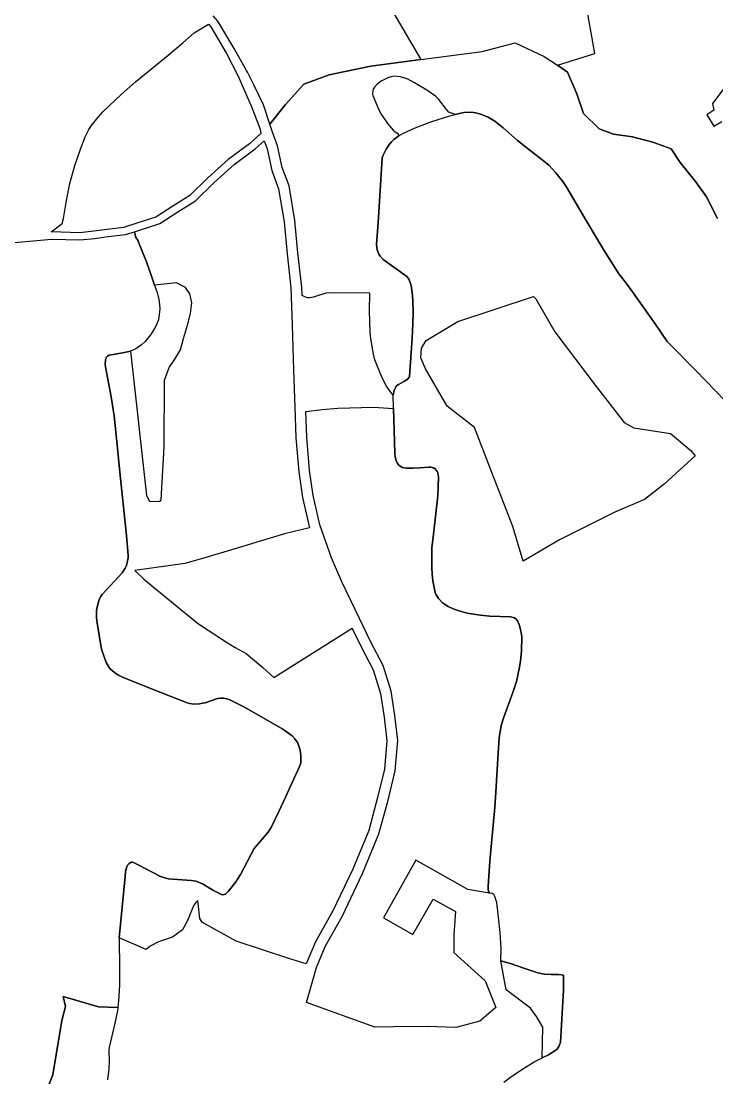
# Model space of a CAD drawing. Header units: millimetres. Extents: x 35444746 to 35449000, y 3482000 to 3488437.
# Drawn here: x 35447501.9 to 35447657.2, y 3487186 to 3487421.9 of the extents above; entities that cross this region are included whole.
import ezdxf

# ---------------------------------------------------------------- set-up
doc = ezdxf.new("R2010")
doc.units = ezdxf.units.MM
doc.layers.add('0203.02旱地整理', color=9, linetype='Continuous', true_color=0x808080)
doc.layers.add('0204.02水田整理', color=9, linetype='Continuous', true_color=0x808080)

msp = doc.modelspace()

# ---------------------------------------------------------------- linework, layer by layer
at = {"layer": '0203.02旱地整理', "color": 41}
for points in [[(35447582.332, 3487428.347), (35447591.083, 3487413.316), (35447579.949, 3487411.81), (35447570.671, 3487409.908), (35447565.02, 3487407.804), (35447560.873, 3487403.266), (35447557.37, 3487398.918), (35447555.972, 3487403.19), (35447553.795, 3487407.675), (35447552.408, 3487410.52), (35447552.219, 3487410.853), (35447549.452, 3487415.751), (35447545.814, 3487421.859), (35447544.765, 3487423.084)], [(35447582.332, 3487428.347), (35447591.083, 3487413.316), (35447579.949, 3487411.81), (35447570.671, 3487409.908), (35447565.02, 3487407.804), (35447560.873, 3487403.266), (35447557.37, 3487398.918), (35447555.972, 3487403.19), (35447553.795, 3487407.675), (35447552.408, 3487410.52), (35447552.219, 3487410.853), (35447549.452, 3487415.751), (35447545.814, 3487421.859), (35447544.765, 3487423.084)], [(35447657.363, 3487377.808), (35447654.912, 3487382.665), (35447652.466, 3487386.112), (35447649.012, 3487390.322), (35447647.003, 3487393.419), (35447642.942, 3487394.859), (35447638.39, 3487396.047), (35447634.111, 3487396.658), (35447630.966, 3487397.886), (35447627.472, 3487401.289), (35447625.978, 3487405.644), (35447623.903, 3487410.495), (35447621.651, 3487412.039), (35447629.986, 3487414.692), (35447627.8, 3487426.929)], [(35447657.363, 3487377.808), (35447654.912, 3487382.665), (35447652.466, 3487386.112), (35447649.012, 3487390.322), (35447647.003, 3487393.419), (35447642.942, 3487394.859), (35447638.39, 3487396.047), (35447634.111, 3487396.658), (35447630.966, 3487397.886), (35447627.472, 3487401.289), (35447625.978, 3487405.644), (35447623.903, 3487410.495), (35447621.651, 3487412.039), (35447629.986, 3487414.692), (35447627.8, 3487426.929)], [(35447659.025, 3487337.196), (35447652.579, 3487343.866), (35447646.131, 3487350.409), (35447643.427, 3487354.313), (35447637.99, 3487361.983), (35447637.306, 3487362.859), (35447636.939, 3487363.418), (35447635.322, 3487365.505), (35447631.939, 3487370.905), (35447630.332, 3487373.563), (35447628.016, 3487377.395), (35447623.551, 3487384.974), (35447622.816, 3487386.069), (35447621.216, 3487388.087), (35447619.709, 3487389.717), (35447618.87, 3487390.42), (35447614.451, 3487393.809), (35447612.671, 3487395.241), (35447609.491, 3487398.079), (35447607.664, 3487399.55), (35447606.119, 3487400.436), (35447604.475, 3487401.161), (35447603.403, 3487401.41), (35447602.377, 3487401.566), (35447600.727, 3487401.483), (35447598.758, 3487401.046), (35447597.339, 3487401.557), (35447596.884, 3487402.205), (35447595.155, 3487404.415), (35447594.401, 3487405.112), (35447592.479, 3487406.455), (35447589.695, 3487408.131), (35447588.207, 3487408.935), (35447586.609, 3487409.45), (35447585.048, 3487409.588), (35447584.522, 3487409.466), (35447583.741, 3487409.208), (35447582.253, 3487408.487), (35447581.381, 3487407.833), (35447580.736, 3487407.139), (35447580.491, 3487406.717), (35447580.396, 3487406.363), (35447580.313, 3487405.583), (35447580.394, 3487405.312), (35447581.748, 3487402.132), (35447582.257, 3487401.158), (35447583.641, 3487399.027), (35447584.905, 3487397.562), (35447585.3, 3487397.243), (35447585.824, 3487396.926), (35447586.294, 3487396.363), (35447585.122, 3487395.446), (35447584.6, 3487394.954), (35447584.144, 3487394.429), (35447583.358, 3487393.315), (35447582.718, 3487391.96), (35447582.515, 3487391.352), (35447581.599, 3487376.863), (35447581.228, 3487372.147), (35447581.386, 3487370.838), (35447581.77, 3487369.852), (35447582.049, 3487369.446), (35447582.67, 3487368.711), (35447588.008, 3487364.878), (35447588.313, 3487364.526), (35447588.536, 3487364.153), (35447588.843, 3487363.368), (35447588.973, 3487362.897), (35447589.266, 3487360.734), (35447589.345, 3487359.349), (35447589.396, 3487356.844), (35447589.353, 3487354.376), (35447589.145, 3487351.146), (35447588.588, 3487342.496), (35447588.042, 3487341.894), (35447587.488, 3487341.536), (35447586.16, 3487340.825), (35447585.717, 3487340.475), (35447585.41, 3487339.992), (35447585.191, 3487339.431), (35447584.975, 3487338.423), (35447584.09, 3487339.435), (35447583.416, 3487340.459), (35447582.486, 3487342.301), (35447581.259, 3487345.174), (35447580.875, 3487346.287), (35447580.524, 3487347.533), (35447579.927, 3487351.09), (35447579.801, 3487352.406), (35447579.625, 3487357.322), (35447579.758, 3487361.208), (35447570.843, 3487361.254), (35447569.997, 3487361.154), (35447568.253, 3487360.675), (35447567.151, 3487360.314), (35447566.248, 3487360.176), (35447565.848, 3487360.164), (35447565.388, 3487360.308), (35447564.585, 3487360.684), (35447564.52, 3487362.54), (35447563.673, 3487370.175), (35447562.98, 3487377.395), (35447561.697, 3487385.103), (35447560.189, 3487389.248), (35447559.099, 3487394.059), (35447557.998, 3487397.131), (35447557.37, 3487398.918), (35447560.873, 3487403.266), (35447565.02, 3487407.804), (35447570.671, 3487409.908), (35447579.949, 3487411.81), (35447591.083, 3487413.316), (35447604.811, 3487415.109), (35447612.2, 3487417.036), (35447618.645, 3487414.037), (35447621.651, 3487412.039), (35447623.903, 3487410.495), (35447625.978, 3487405.644), (35447627.472, 3487401.289), (35447630.966, 3487397.886), (35447634.111, 3487396.658), (35447638.39, 3487396.047), (35447642.942, 3487394.859), (35447647.003, 3487393.419), (35447649.012, 3487390.322), (35447652.466, 3487386.112), (35447654.912, 3487382.665), (35447657.363, 3487377.808)], [(35447659.025, 3487337.196), (35447652.579, 3487343.866), (35447646.131, 3487350.409), (35447643.427, 3487354.313), (35447637.99, 3487361.983), (35447637.306, 3487362.859), (35447636.939, 3487363.418), (35447635.322, 3487365.505), (35447631.939, 3487370.905), (35447630.332, 3487373.563), (35447628.016, 3487377.395), (35447623.551, 3487384.974), (35447622.816, 3487386.069), (35447621.216, 3487388.087), (35447619.709, 3487389.717), (35447618.87, 3487390.42), (35447614.451, 3487393.809), (35447612.671, 3487395.241), (35447609.491, 3487398.079), (35447607.664, 3487399.55), (35447606.119, 3487400.436), (35447604.475, 3487401.161), (35447603.403, 3487401.41), (35447602.377, 3487401.566), (35447600.727, 3487401.483), (35447598.758, 3487401.046), (35447597.339, 3487401.557), (35447596.884, 3487402.205), (35447595.155, 3487404.415), (35447594.401, 3487405.112), (35447592.479, 3487406.455), (35447589.695, 3487408.131), (35447588.207, 3487408.935), (35447586.609, 3487409.45), (35447585.048, 3487409.588), (35447584.522, 3487409.466), (35447583.741, 3487409.208), (35447582.253, 3487408.487), (35447581.381, 3487407.833), (35447580.736, 3487407.139), (35447580.491, 3487406.717), (35447580.396, 3487406.363), (35447580.313, 3487405.583), (35447580.394, 3487405.312), (35447581.748, 3487402.132), (35447582.257, 3487401.158), (35447583.641, 3487399.027), (35447584.905, 3487397.562), (35447585.3, 3487397.243), (35447585.824, 3487396.926), (35447586.294, 3487396.363), (35447585.122, 3487395.446), (35447584.6, 3487394.954), (35447584.144, 3487394.429), (35447583.358, 3487393.315), (35447582.718, 3487391.96), (35447582.515, 3487391.352), (35447581.599, 3487376.863), (35447581.228, 3487372.147), (35447581.386, 3487370.838), (35447581.77, 3487369.852), (35447582.049, 3487369.446), (35447582.67, 3487368.711), (35447588.008, 3487364.878), (35447588.313, 3487364.526), (35447588.536, 3487364.153), (35447588.843, 3487363.368), (35447588.973, 3487362.897), (35447589.266, 3487360.734), (35447589.345, 3487359.349), (35447589.396, 3487356.844), (35447589.353, 3487354.376), (35447589.145, 3487351.146), (35447588.588, 3487342.496), (35447588.042, 3487341.894), (35447587.488, 3487341.536), (35447586.16, 3487340.825), (35447585.717, 3487340.475), (35447585.41, 3487339.992), (35447585.191, 3487339.431), (35447584.975, 3487338.423), (35447584.09, 3487339.435), (35447583.416, 3487340.459), (35447582.486, 3487342.301), (35447581.259, 3487345.174), (35447580.875, 3487346.287), (35447580.524, 3487347.533), (35447579.927, 3487351.09), (35447579.801, 3487352.406), (35447579.625, 3487357.322), (35447579.758, 3487361.208), (35447570.843, 3487361.254), (35447569.997, 3487361.154), (35447568.253, 3487360.675), (35447567.151, 3487360.314), (35447566.248, 3487360.176), (35447565.848, 3487360.164), (35447565.388, 3487360.308), (35447564.585, 3487360.684), (35447564.52, 3487362.54), (35447563.673, 3487370.175), (35447562.98, 3487377.395), (35447561.697, 3487385.103), (35447560.189, 3487389.248), (35447559.099, 3487394.059), (35447557.998, 3487397.131), (35447557.37, 3487398.918), (35447560.873, 3487403.266), (35447565.02, 3487407.804), (35447570.671, 3487409.908), (35447579.949, 3487411.81), (35447591.083, 3487413.316), (35447604.811, 3487415.109), (35447612.2, 3487417.036), (35447618.645, 3487414.037), (35447621.651, 3487412.039), (35447623.903, 3487410.495), (35447625.978, 3487405.644), (35447627.472, 3487401.289), (35447630.966, 3487397.886), (35447634.111, 3487396.658), (35447638.39, 3487396.047), (35447642.942, 3487394.859), (35447647.003, 3487393.419), (35447649.012, 3487390.322), (35447652.466, 3487386.112), (35447654.912, 3487382.665), (35447657.363, 3487377.808)], [(35447664.195, 3487414.08), (35447656.245, 3487403.476), (35447656.563, 3487402.019), (35447654.997, 3487400.99), (35447656.559, 3487398.445), (35447658.327, 3487399.53)], [(35447664.195, 3487414.08), (35447656.245, 3487403.476), (35447656.563, 3487402.019), (35447654.997, 3487400.99), (35447656.559, 3487398.445), (35447658.327, 3487399.53)], [(35447507.1, 3487182.062), (35447508.93, 3487186.742), (35447510.949, 3487198.848), (35447511.768, 3487201.985), (35447511.253, 3487204.214), (35447519.109, 3487201.903), (35447523.442, 3487201.744), (35447523.369, 3487201.018), (35447522.786, 3487198.224), (35447521.529, 3487192.805), (35447521.466, 3487192.121), (35447521.528, 3487189.854), (35447521.487, 3487188.073), (35447521.133, 3487185.586)], [(35447507.1, 3487182.062), (35447508.93, 3487186.742), (35447510.949, 3487198.848), (35447511.768, 3487201.985), (35447511.253, 3487204.214), (35447519.109, 3487201.903), (35447523.442, 3487201.744), (35447523.369, 3487201.018), (35447522.786, 3487198.224), (35447521.529, 3487192.805), (35447521.466, 3487192.121), (35447521.528, 3487189.854), (35447521.487, 3487188.073), (35447521.133, 3487185.586)]]:
    msp.add_lwpolyline(points, dxfattribs=at)
for points in [[(35447543.694, 3487421.247), (35447544.223, 3487420.629), (35447547.757, 3487414.695), (35447550.266, 3487409.738), (35447553.246, 3487403.009), (35447555.215, 3487397.786), (35447555.397, 3487396.818), (35447552.835, 3487394.518), (35447548.122, 3487391.003), (35447543.511, 3487386.825), (35447539.509, 3487382.948), (35447535.712, 3487380.564), (35447531.958, 3487378.135), (35447527.706, 3487376.774), (35447524.758, 3487375.83), (35447520.454, 3487375.338), (35447518.064, 3487375.003), (35447514.943, 3487374.661), (35447508.61, 3487374.84), (35447510.996, 3487376.733), (35447511.323, 3487377.866), (35447512.035, 3487381.865), (35447512.761, 3487385.637), (35447513.834, 3487389.687), (35447515.099, 3487393.295), (35447516.198, 3487396.053), (35447516.898, 3487397.539), (35447517.499, 3487398.51), (35447519.041, 3487400.481), (35447520.135, 3487401.665), (35447524.199, 3487405.516), (35447527.423, 3487408.358), (35447534.685, 3487414.3), (35447537.964, 3487417.058), (35447540.537, 3487419.304)], [(35447543.694, 3487421.247), (35447544.223, 3487420.629), (35447547.757, 3487414.695), (35447550.266, 3487409.738), (35447553.246, 3487403.009), (35447555.215, 3487397.786), (35447555.397, 3487396.818), (35447552.835, 3487394.518), (35447548.122, 3487391.003), (35447543.511, 3487386.825), (35447539.509, 3487382.948), (35447535.712, 3487380.564), (35447531.958, 3487378.135), (35447527.706, 3487376.774), (35447524.758, 3487375.83), (35447520.454, 3487375.338), (35447518.064, 3487375.003), (35447514.943, 3487374.661), (35447508.61, 3487374.84), (35447510.996, 3487376.733), (35447511.323, 3487377.866), (35447512.035, 3487381.865), (35447512.761, 3487385.637), (35447513.834, 3487389.687), (35447515.099, 3487393.295), (35447516.198, 3487396.053), (35447516.898, 3487397.539), (35447517.499, 3487398.51), (35447519.041, 3487400.481), (35447520.135, 3487401.665), (35447524.199, 3487405.516), (35447527.423, 3487408.358), (35447534.685, 3487414.3), (35447537.964, 3487417.058), (35447540.537, 3487419.304)], [(35447527.178, 3487374.9), (35447532.853, 3487376.717), (35447536.843, 3487379.298), (35447540.8, 3487381.783), (35447544.93, 3487385.784), (35447549.448, 3487389.878), (35447554.155, 3487393.389), (35447556.15, 3487395.178), (35447556.502, 3487394.195), (35447556.792, 3487393.385), (35447557.883, 3487388.568), (35447559.367, 3487384.49), (35447560.598, 3487377.091), (35447561.283, 3487369.954), (35447562.125, 3487362.364), (35447562.413, 3487354.101), (35447562.655, 3487344.032), (35447563.007, 3487335.704), (35447563.242, 3487328.861), (35447563.859, 3487321.305), (35447564.716, 3487315.554), (35447566.275, 3487308.798), (35447560.673, 3487307.467), (35447549.36, 3487304.075), (35447542.899, 3487302.094), (35447538.42, 3487300.847), (35447527.238, 3487299.297), (35447529.255, 3487297.377), (35447537.529, 3487290.562), (35447541.447, 3487287.41), (35447547.699, 3487283.257), (35447549.656, 3487282.071), (35447552.106, 3487280.767), (35447555.816, 3487277.654), (35447558.303, 3487275.437), (35447575.784, 3487286.392), (35447576.036, 3487285.873), (35447577.807, 3487282.213), (35447580.476, 3487277.125), (35447582.144, 3487271.82), (35447582.908, 3487266.586), (35447583.543, 3487261.289), (35447583.008, 3487254.936), (35447581.473, 3487248.624), (35447579.477, 3487241.251), (35447575.923, 3487232.632), (35447571.394, 3487223.181), (35447567.629, 3487216.435), (35447565.524, 3487211.515), (35447561.678, 3487212.658), (35447549.877, 3487216.544), (35447542.334, 3487220.692), (35447541.805, 3487221.643), (35447541.348, 3487225.609), (35447540.888, 3487225.224), (35447540.467, 3487224.577), (35447540.229, 3487224.099), (35447539.22, 3487221.667), (35447538.66, 3487220.432), (35447537.926, 3487219.097), (35447535.685, 3487217.418), (35447532.552, 3487216.413), (35447530.651, 3487215.412), (35447529.82, 3487214.701), (35447523.733, 3487217.325), (35447525.118, 3487230.954), (35447525.202, 3487232.083), (35447525.382, 3487232.89), (35447525.641, 3487233.488), (35447525.918, 3487233.848), (35447526.442, 3487234.212), (35447526.719, 3487234.212), (35447527.128, 3487234.06), (35447528.174, 3487233.547), (35447532.952, 3487230.958), (35447534.735, 3487230.488), (35447539.905, 3487230.096), (35447540.859, 3487229.943), (35447541.835, 3487229.601), (35447542.342, 3487229.371), (35447544.826, 3487227.887), (35447546.581, 3487226.941), (35447546.926, 3487226.87), (35447547.494, 3487227.062), (35447548.114, 3487227.623), (35447549.849, 3487229.86), (35447550.203, 3487230.376), (35447550.823, 3487231.433), (35447553.879, 3487237.205), (35447557.051, 3487240.902), (35447557.749, 3487242.058), (35447559.515, 3487245.662), (35447560.933, 3487248.666), (35447564.036, 3487255.56), (35447564.295, 3487256.346), (35447564.347, 3487257.568), (35447564.322, 3487257.985), (35447564.139, 3487259.165), (35447563.879, 3487260.142), (35447563.574, 3487260.924), (35447562.97, 3487261.743), (35447562.408, 3487262.366), (35447560.308, 3487263.897), (35447551.734, 3487268.813), (35447548.321, 3487270.482), (35447547.806, 3487270.67), (35447547.057, 3487270.823), (35447546.413, 3487270.803), (35447545.685, 3487270.68), (35447542.949, 3487269.768), (35447542.342, 3487269.656), (35447541.723, 3487269.541), (35447540.455, 3487269.487), (35447539.496, 3487269.585), (35447538.955, 3487269.744), (35447533.041, 3487272.036), (35447524.627, 3487275.414), (35447523.598, 3487275.927), (35447522.804, 3487276.458), (35447521.702, 3487277.449), (35447521.511, 3487277.67), (35447520.885, 3487278.716), (35447520.236, 3487280.429), (35447519.9, 3487281.507), (35447519.682, 3487282.541), (35447519.271, 3487284.883), (35447518.808, 3487288.054), (35447518.685, 3487288.894), (35447518.686, 3487290.163), (35447518.755, 3487290.894), (35447518.893, 3487291.43), (35447519.32, 3487292.788), (35447519.651, 3487293.446), (35447519.972, 3487293.937), (35447524.412, 3487298.752), (35447524.746, 3487299.189), (35447525.103, 3487299.819), (35447525.373, 3487300.419), (35447525.556, 3487301.059), (35447525.774, 3487302.132), (35447525.771, 3487302.588), (35447525.611, 3487304.51), (35447525.297, 3487307.821), (35447523.915, 3487321.244), (35447523.345, 3487327.368), (35447522.617, 3487333.826), (35447521.962, 3487338.049), (35447521.164, 3487342.36), (35447520.68, 3487344.729), (35447520.637, 3487345.339), (35447520.699, 3487346.255), (35447520.795, 3487346.598), (35447520.959, 3487346.906), (35447521.167, 3487347.117), (35447521.535, 3487347.351), (35447524.551, 3487347.883), (35447526.268, 3487348.264), (35447529.865, 3487316.032), (35447529.95, 3487315.876), (35447530.555, 3487314.781), (35447532.824, 3487314.682), (35447533.151, 3487315.084), (35447533.827, 3487326.898), (35447533.869, 3487341.788), (35447534.944, 3487344.612), (35447536.205, 3487346.472), (35447537.449, 3487348.515), (35447538.149, 3487351.032), (35447539.016, 3487354.036), (35447539.686, 3487356.625), (35447539.95, 3487359.055), (35447539.56, 3487361.005), (35447538.599, 3487362.472), (35447536.562, 3487363.492), (35447531.677, 3487362.967), (35447530.987, 3487364.964), (35447529.827, 3487368.138), (35447528.097, 3487372.569), (35447527.889, 3487372.999), (35447527.487, 3487373.616)], [(35447527.178, 3487374.9), (35447532.853, 3487376.717), (35447536.843, 3487379.298), (35447540.8, 3487381.783), (35447544.93, 3487385.784), (35447549.448, 3487389.878), (35447554.155, 3487393.389), (35447556.15, 3487395.178), (35447556.502, 3487394.195), (35447556.792, 3487393.385), (35447557.883, 3487388.568), (35447559.367, 3487384.49), (35447560.598, 3487377.091), (35447561.283, 3487369.954), (35447562.125, 3487362.364), (35447562.413, 3487354.101), (35447562.655, 3487344.032), (35447563.007, 3487335.704), (35447563.242, 3487328.861), (35447563.859, 3487321.305), (35447564.716, 3487315.554), (35447566.275, 3487308.798), (35447560.673, 3487307.467), (35447549.36, 3487304.075), (35447542.899, 3487302.094), (35447538.42, 3487300.847), (35447527.238, 3487299.297), (35447529.255, 3487297.377), (35447537.529, 3487290.562), (35447541.447, 3487287.41), (35447547.699, 3487283.257), (35447549.656, 3487282.071), (35447552.106, 3487280.767), (35447555.816, 3487277.654), (35447558.303, 3487275.437), (35447575.784, 3487286.392), (35447576.036, 3487285.873), (35447577.807, 3487282.213), (35447580.476, 3487277.125), (35447582.144, 3487271.82), (35447582.908, 3487266.586), (35447583.543, 3487261.289), (35447583.008, 3487254.936), (35447581.473, 3487248.624), (35447579.477, 3487241.251), (35447575.923, 3487232.632), (35447571.394, 3487223.181), (35447567.629, 3487216.435), (35447565.524, 3487211.515), (35447561.678, 3487212.658), (35447549.877, 3487216.544), (35447542.334, 3487220.692), (35447541.805, 3487221.643), (35447541.348, 3487225.609), (35447540.888, 3487225.224), (35447540.467, 3487224.577), (35447540.229, 3487224.099), (35447539.22, 3487221.667), (35447538.66, 3487220.432), (35447537.926, 3487219.097), (35447535.685, 3487217.418), (35447532.552, 3487216.413), (35447530.651, 3487215.412), (35447529.82, 3487214.701), (35447523.733, 3487217.325), (35447525.118, 3487230.954), (35447525.202, 3487232.083), (35447525.382, 3487232.89), (35447525.641, 3487233.488), (35447525.918, 3487233.848), (35447526.442, 3487234.212), (35447526.719, 3487234.212), (35447527.128, 3487234.06), (35447528.174, 3487233.547), (35447532.952, 3487230.958), (35447534.735, 3487230.488), (35447539.905, 3487230.096), (35447540.859, 3487229.943), (35447541.835, 3487229.601), (35447542.342, 3487229.371), (35447544.826, 3487227.887), (35447546.581, 3487226.941), (35447546.926, 3487226.87), (35447547.494, 3487227.062), (35447548.114, 3487227.623), (35447549.849, 3487229.86), (35447550.203, 3487230.376), (35447550.823, 3487231.433), (35447553.879, 3487237.205), (35447557.051, 3487240.902), (35447557.749, 3487242.058), (35447559.515, 3487245.662), (35447560.933, 3487248.666), (35447564.036, 3487255.56), (35447564.295, 3487256.346), (35447564.347, 3487257.568), (35447564.322, 3487257.985), (35447564.139, 3487259.165), (35447563.879, 3487260.142), (35447563.574, 3487260.924), (35447562.97, 3487261.743), (35447562.408, 3487262.366), (35447560.308, 3487263.897), (35447551.734, 3487268.813), (35447548.321, 3487270.482), (35447547.806, 3487270.67), (35447547.057, 3487270.823), (35447546.413, 3487270.803), (35447545.685, 3487270.68), (35447542.949, 3487269.768), (35447542.342, 3487269.656), (35447541.723, 3487269.541), (35447540.455, 3487269.487), (35447539.496, 3487269.585), (35447538.955, 3487269.744), (35447533.041, 3487272.036), (35447524.627, 3487275.414), (35447523.598, 3487275.927), (35447522.804, 3487276.458), (35447521.702, 3487277.449), (35447521.511, 3487277.67), (35447520.885, 3487278.716), (35447520.236, 3487280.429), (35447519.9, 3487281.507), (35447519.682, 3487282.541), (35447519.271, 3487284.883), (35447518.808, 3487288.054), (35447518.685, 3487288.894), (35447518.686, 3487290.163), (35447518.755, 3487290.894), (35447518.893, 3487291.43), (35447519.32, 3487292.788), (35447519.651, 3487293.446), (35447519.972, 3487293.937), (35447524.412, 3487298.752), (35447524.746, 3487299.189), (35447525.103, 3487299.819), (35447525.373, 3487300.419), (35447525.556, 3487301.059), (35447525.774, 3487302.132), (35447525.771, 3487302.588), (35447525.611, 3487304.51), (35447525.297, 3487307.821), (35447523.915, 3487321.244), (35447523.345, 3487327.368), (35447522.617, 3487333.826), (35447521.962, 3487338.049), (35447521.164, 3487342.36), (35447520.68, 3487344.729), (35447520.637, 3487345.339), (35447520.699, 3487346.255), (35447520.795, 3487346.598), (35447520.959, 3487346.906), (35447521.167, 3487347.117), (35447521.535, 3487347.351), (35447524.551, 3487347.883), (35447526.268, 3487348.264), (35447529.865, 3487316.032), (35447529.95, 3487315.876), (35447530.555, 3487314.781), (35447532.824, 3487314.682), (35447533.151, 3487315.084), (35447533.827, 3487326.898), (35447533.869, 3487341.788), (35447534.944, 3487344.612), (35447536.205, 3487346.472), (35447537.449, 3487348.515), (35447538.149, 3487351.032), (35447539.016, 3487354.036), (35447539.686, 3487356.625), (35447539.95, 3487359.055), (35447539.56, 3487361.005), (35447538.599, 3487362.472), (35447536.562, 3487363.492), (35447531.677, 3487362.967), (35447530.987, 3487364.964), (35447529.827, 3487368.138), (35447528.097, 3487372.569), (35447527.889, 3487372.999), (35447527.487, 3487373.616)], [(35447585.041, 3487335.452), (35447585.204, 3487328.096), (35447585.304, 3487325.411), (35447585.406, 3487324.677), (35447585.596, 3487323.855), (35447585.823, 3487323.333), (35447586.139, 3487322.895), (35447586.66, 3487322.472), (35447587.052, 3487322.307), (35447587.859, 3487322.155), (35447589.333, 3487322.142), (35447590.904, 3487322.206), (35447592.937, 3487322.364), (35447593.386, 3487322.311), (35447593.949, 3487322.182), (35447594.312, 3487321.999), (35447594.784, 3487321.349), (35447594.913, 3487321.094), (35447595.01, 3487320.662), (35447595.026, 3487320.052), (35447594.921, 3487315.913), (35447593.923, 3487307.422), (35447593.608, 3487304.363), (35447593.582, 3487299.869), (35447593.625, 3487298.553), (35447593.76, 3487296.981), (35447594.343, 3487294.395), (35447594.493, 3487294.022), (35447595.081, 3487293.043), (35447595.989, 3487292.052), (35447597.2, 3487291.242), (35447597.519, 3487291.072), (35447598.92, 3487290.48), (35447601.163, 3487289.813), (35447601.885, 3487289.667), (35447604.458, 3487289.311), (35447606.547, 3487289.1), (35447611.169, 3487288.957), (35447612.025, 3487288.692), (35447612.317, 3487288.507), (35447612.666, 3487288.017), (35447613.052, 3487287.252), (35447613.48, 3487285.832), (35447613.634, 3487284.504), (35447613.568, 3487281.303), (35447613.396, 3487279.138), (35447613.136, 3487277.709), (35447612.453, 3487274.521), (35447611.646, 3487272.063), (35447609.661, 3487266.535), (35447609.073, 3487264.685), (35447608.589, 3487261.934), (35447608.298, 3487257.325), (35447607.897, 3487249.842), (35447607.627, 3487246.454), (35447606.523, 3487234.401), (35447606.118, 3487228.856), (35447606.132, 3487228.167), (35447606.251, 3487227.613), (35447606.449, 3487227.295), (35447601.623, 3487228.075), (35447595.98, 3487231.272), (35447590.036, 3487234.639), (35447582.749, 3487221.776), (35447589.359, 3487218.031), (35447593.854, 3487225.966), (35447598.831, 3487223.146), (35447598.493, 3487218.032), (35447598.493, 3487214.005), (35447605.508, 3487207.741), (35447607.867, 3487201.723), (35447604.32, 3487198.692), (35447598.952, 3487197.298), (35447592.517, 3487197.52), (35447584.98, 3487197.461), (35447580.834, 3487197.328), (35447565.553, 3487202.837), (35447567.789, 3487210.709), (35447569.787, 3487215.379), (35447573.53, 3487222.085), (35447578.111, 3487231.644), (35447581.754, 3487240.48), (35447583.803, 3487248.048), (35447585.383, 3487254.546), (35447585.954, 3487261.329), (35447585.286, 3487266.906), (35447584.49, 3487272.358), (35447582.7, 3487278.05), (35447579.953, 3487283.287), (35447577.396, 3487288.57), (35447573.446, 3487296.728), (35447571.134, 3487302.087), (35447568.584, 3487309.465), (35447567.075, 3487316.004), (35447566.245, 3487321.567), (35447565.638, 3487329.011), (35447565.441, 3487334.744), (35447569.099, 3487335.199), (35447572.608, 3487335.502), (35447580.567, 3487335.703)], [(35447585.041, 3487335.452), (35447585.204, 3487328.096), (35447585.304, 3487325.411), (35447585.406, 3487324.677), (35447585.596, 3487323.855), (35447585.823, 3487323.333), (35447586.139, 3487322.895), (35447586.66, 3487322.472), (35447587.052, 3487322.307), (35447587.859, 3487322.155), (35447589.333, 3487322.142), (35447590.904, 3487322.206), (35447592.937, 3487322.364), (35447593.386, 3487322.311), (35447593.949, 3487322.182), (35447594.312, 3487321.999), (35447594.784, 3487321.349), (35447594.913, 3487321.094), (35447595.01, 3487320.662), (35447595.026, 3487320.052), (35447594.921, 3487315.913), (35447593.923, 3487307.422), (35447593.608, 3487304.363), (35447593.582, 3487299.869), (35447593.625, 3487298.553), (35447593.76, 3487296.981), (35447594.343, 3487294.395), (35447594.493, 3487294.022), (35447595.081, 3487293.043), (35447595.989, 3487292.052), (35447597.2, 3487291.242), (35447597.519, 3487291.072), (35447598.92, 3487290.48), (35447601.163, 3487289.813), (35447601.885, 3487289.667), (35447604.458, 3487289.311), (35447606.547, 3487289.1), (35447611.169, 3487288.957), (35447612.025, 3487288.692), (35447612.317, 3487288.507), (35447612.666, 3487288.017), (35447613.052, 3487287.252), (35447613.48, 3487285.832), (35447613.634, 3487284.504), (35447613.568, 3487281.303), (35447613.396, 3487279.138), (35447613.136, 3487277.709), (35447612.453, 3487274.521), (35447611.646, 3487272.063), (35447609.661, 3487266.535), (35447609.073, 3487264.685), (35447608.589, 3487261.934), (35447608.298, 3487257.325), (35447607.897, 3487249.842), (35447607.627, 3487246.454), (35447606.523, 3487234.401), (35447606.118, 3487228.856), (35447606.132, 3487228.167), (35447606.251, 3487227.613), (35447606.449, 3487227.295), (35447601.623, 3487228.075), (35447595.98, 3487231.272), (35447590.036, 3487234.639), (35447582.749, 3487221.776), (35447589.359, 3487218.031), (35447593.854, 3487225.966), (35447598.831, 3487223.146), (35447598.493, 3487218.032), (35447598.493, 3487214.005), (35447605.508, 3487207.741), (35447607.867, 3487201.723), (35447604.32, 3487198.692), (35447598.952, 3487197.298), (35447592.517, 3487197.52), (35447584.98, 3487197.461), (35447580.834, 3487197.328), (35447565.553, 3487202.837), (35447567.789, 3487210.709), (35447569.787, 3487215.379), (35447573.53, 3487222.085), (35447578.111, 3487231.644), (35447581.754, 3487240.48), (35447583.803, 3487248.048), (35447585.383, 3487254.546), (35447585.954, 3487261.329), (35447585.286, 3487266.906), (35447584.49, 3487272.358), (35447582.7, 3487278.05), (35447579.953, 3487283.287), (35447577.396, 3487288.57), (35447573.446, 3487296.728), (35447571.134, 3487302.087), (35447568.584, 3487309.465), (35447567.075, 3487316.004), (35447566.245, 3487321.567), (35447565.638, 3487329.011), (35447565.441, 3487334.744), (35447569.099, 3487335.199), (35447572.608, 3487335.502), (35447580.567, 3487335.703)], [(35447608.992, 3487212.15), (35447610.844, 3487211.643), (35447611.141, 3487211.579), (35447614.086, 3487210.518), (35447617.26, 3487209.466), (35447618.672, 3487209.215), (35447620.235, 3487209.148), (35447621.852, 3487209.151), (35447622.976, 3487208.937), (35447622.965, 3487207.53), (35447622.998, 3487205.593), (35447622.277, 3487193.987), (35447622.034, 3487193.19), (35447621.799, 3487192.795), (35447621.48, 3487192.361), (35447619.631, 3487191.211), (35447618.214, 3487190.522), (35447618.358, 3487197.387), (35447616.909, 3487199.765), (35447615.619, 3487201.57), (35447610.187, 3487205.694)], [(35447608.992, 3487212.15), (35447610.844, 3487211.643), (35447611.141, 3487211.579), (35447614.086, 3487210.518), (35447617.26, 3487209.466), (35447618.672, 3487209.215), (35447620.235, 3487209.148), (35447621.852, 3487209.151), (35447622.976, 3487208.937), (35447622.965, 3487207.53), (35447622.998, 3487205.593), (35447622.277, 3487193.987), (35447622.034, 3487193.19), (35447621.799, 3487192.795), (35447621.48, 3487192.361), (35447619.631, 3487191.211), (35447618.214, 3487190.522), (35447618.358, 3487197.387), (35447616.909, 3487199.765), (35447615.619, 3487201.57), (35447610.187, 3487205.694)]]:
    msp.add_lwpolyline(points, close=True, dxfattribs=at)
at = {"layer": '0204.02水田整理', "color": 51}
for points in [[(35447609.658, 3487185.052), (35447611.112, 3487186.189), (35447614.125, 3487188.202), (35447616.561, 3487189.719), (35447618.214, 3487190.522), (35447619.631, 3487191.211), (35447621.48, 3487192.361), (35447621.799, 3487192.795), (35447622.034, 3487193.19), (35447622.277, 3487193.987), (35447622.998, 3487205.593), (35447622.965, 3487207.53), (35447622.976, 3487208.937), (35447621.852, 3487209.151), (35447620.235, 3487209.148), (35447618.672, 3487209.215), (35447617.26, 3487209.466), (35447614.086, 3487210.518), (35447611.141, 3487211.579), (35447610.844, 3487211.643), (35447608.992, 3487212.15), (35447609.083, 3487214.956), (35447608.838, 3487218.498), (35447608.496, 3487221.904), (35447608.057, 3487225.173), (35447607.631, 3487226.545), (35447607.451, 3487226.948), (35447607.29, 3487227.081), (35447607.056, 3487227.178), (35447606.449, 3487227.295), (35447606.251, 3487227.613), (35447606.132, 3487228.167), (35447606.118, 3487228.856), (35447606.523, 3487234.401), (35447607.627, 3487246.454), (35447607.897, 3487249.842), (35447608.298, 3487257.325), (35447608.589, 3487261.934), (35447609.073, 3487264.685), (35447609.661, 3487266.535), (35447611.646, 3487272.063), (35447612.453, 3487274.521), (35447613.136, 3487277.709), (35447613.396, 3487279.138), (35447613.568, 3487281.303), (35447613.634, 3487284.504), (35447613.48, 3487285.832), (35447613.052, 3487287.252), (35447612.666, 3487288.017), (35447612.317, 3487288.507), (35447612.025, 3487288.692), (35447611.169, 3487288.957), (35447606.547, 3487289.1), (35447604.458, 3487289.311), (35447601.885, 3487289.667), (35447601.163, 3487289.813), (35447598.92, 3487290.48), (35447597.519, 3487291.072), (35447597.2, 3487291.242), (35447595.989, 3487292.052), (35447595.081, 3487293.043), (35447594.493, 3487294.022), (35447594.343, 3487294.395), (35447593.76, 3487296.981), (35447593.625, 3487298.553), (35447593.582, 3487299.869), (35447593.608, 3487304.363), (35447593.923, 3487307.422), (35447594.921, 3487315.913), (35447595.026, 3487320.052), (35447595.01, 3487320.662), (35447594.913, 3487321.094), (35447594.784, 3487321.349), (35447594.312, 3487321.999), (35447593.949, 3487322.182), (35447593.386, 3487322.311), (35447592.937, 3487322.364), (35447590.904, 3487322.206), (35447589.333, 3487322.142), (35447587.859, 3487322.155), (35447587.052, 3487322.307), (35447586.66, 3487322.472), (35447586.139, 3487322.895), (35447585.823, 3487323.333), (35447585.596, 3487323.855), (35447585.406, 3487324.677), (35447585.304, 3487325.411), (35447585.204, 3487328.096), (35447585.041, 3487335.452), (35447584.975, 3487338.423), (35447585.191, 3487339.431), (35447585.41, 3487339.992), (35447585.717, 3487340.475), (35447586.16, 3487340.825), (35447587.488, 3487341.536), (35447588.042, 3487341.894), (35447588.588, 3487342.496), (35447589.145, 3487351.146), (35447589.353, 3487354.376), (35447589.396, 3487356.844), (35447589.345, 3487359.349), (35447589.266, 3487360.734), (35447588.973, 3487362.897), (35447588.843, 3487363.368), (35447588.536, 3487364.153), (35447588.313, 3487364.526), (35447588.008, 3487364.878), (35447582.67, 3487368.711), (35447582.049, 3487369.446), (35447581.77, 3487369.852), (35447581.386, 3487370.838), (35447581.228, 3487372.147), (35447581.599, 3487376.863), (35447582.515, 3487391.352), (35447582.718, 3487391.96), (35447583.358, 3487393.315), (35447584.144, 3487394.429), (35447584.6, 3487394.954), (35447585.122, 3487395.446), (35447586.294, 3487396.363), (35447587.398, 3487396.968), (35447589.819, 3487398.055), (35447593.596, 3487399.504), (35447597.584, 3487400.733), (35447598.758, 3487401.046), (35447600.727, 3487401.483), (35447602.377, 3487401.566), (35447603.403, 3487401.41), (35447604.475, 3487401.161), (35447606.119, 3487400.436), (35447607.664, 3487399.55), (35447609.491, 3487398.079), (35447612.671, 3487395.241), (35447614.451, 3487393.809), (35447618.87, 3487390.42), (35447619.709, 3487389.717), (35447621.216, 3487388.087), (35447622.816, 3487386.069), (35447623.551, 3487384.974), (35447628.016, 3487377.395), (35447630.332, 3487373.563), (35447631.939, 3487370.905), (35447635.322, 3487365.505), (35447636.939, 3487363.418), (35447637.306, 3487362.859), (35447637.99, 3487361.983), (35447643.427, 3487354.313), (35447646.131, 3487350.409), (35447652.579, 3487343.866), (35447659.025, 3487337.196)], [(35447500.357, 3487372.493), (35447505.342, 3487372.938), (35447508.656, 3487373.233), (35447515.012, 3487373.053), (35447518.306, 3487373.414), (35447520.696, 3487373.749), (35447525.186, 3487374.262), (35447527.178, 3487374.9), (35447527.487, 3487373.616), (35447527.889, 3487372.999), (35447528.097, 3487372.569), (35447529.827, 3487368.138), (35447530.987, 3487364.964), (35447531.677, 3487362.967), (35447532.246, 3487361.32), (35447532.595, 3487359.804), (35447532.784, 3487358.686), (35447532.84, 3487357.62), (35447532.715, 3487356.519), (35447532.506, 3487355.232), (35447532.344, 3487354.71), (35447532.036, 3487353.981), (35447531.664, 3487353.296), (35447530.753, 3487351.901), (35447529.555, 3487350.419), (35447528.776, 3487349.66), (35447528.034, 3487349.118), (35447527.454, 3487348.761), (35447526.268, 3487348.264), (35447524.551, 3487347.883), (35447521.535, 3487347.351), (35447521.167, 3487347.117), (35447520.959, 3487346.906), (35447520.795, 3487346.598), (35447520.699, 3487346.255), (35447520.637, 3487345.339), (35447520.68, 3487344.729), (35447521.164, 3487342.36), (35447521.962, 3487338.049), (35447522.617, 3487333.826), (35447523.345, 3487327.368), (35447523.915, 3487321.244), (35447525.297, 3487307.821), (35447525.611, 3487304.51), (35447525.771, 3487302.588), (35447525.774, 3487302.132), (35447525.556, 3487301.059), (35447525.373, 3487300.419), (35447525.103, 3487299.819), (35447524.746, 3487299.189), (35447524.412, 3487298.752), (35447519.972, 3487293.937), (35447519.651, 3487293.446), (35447519.32, 3487292.788), (35447518.893, 3487291.43), (35447518.755, 3487290.894), (35447518.686, 3487290.163), (35447518.685, 3487288.894), (35447518.808, 3487288.054), (35447519.271, 3487284.883), (35447519.682, 3487282.541), (35447519.9, 3487281.507), (35447520.236, 3487280.429), (35447520.885, 3487278.716), (35447521.511, 3487277.67), (35447521.702, 3487277.449), (35447522.804, 3487276.458), (35447523.598, 3487275.927), (35447524.627, 3487275.414), (35447533.041, 3487272.036), (35447538.955, 3487269.744), (35447539.496, 3487269.585), (35447540.455, 3487269.487), (35447541.723, 3487269.541), (35447542.342, 3487269.656), (35447542.949, 3487269.768), (35447545.685, 3487270.68), (35447546.413, 3487270.803), (35447547.057, 3487270.823), (35447547.806, 3487270.67), (35447548.321, 3487270.482), (35447551.734, 3487268.813), (35447560.308, 3487263.897), (35447562.408, 3487262.366), (35447562.97, 3487261.743), (35447563.574, 3487260.924), (35447563.879, 3487260.142), (35447564.139, 3487259.165), (35447564.322, 3487257.985), (35447564.347, 3487257.568), (35447564.295, 3487256.346), (35447564.036, 3487255.56), (35447560.933, 3487248.666), (35447559.515, 3487245.662), (35447557.749, 3487242.058), (35447557.051, 3487240.902), (35447553.879, 3487237.205), (35447550.823, 3487231.433), (35447550.203, 3487230.376), (35447549.849, 3487229.86), (35447548.114, 3487227.623), (35447547.494, 3487227.062), (35447546.926, 3487226.87), (35447546.581, 3487226.941), (35447544.826, 3487227.887), (35447542.342, 3487229.371), (35447541.835, 3487229.601), (35447540.859, 3487229.943), (35447539.905, 3487230.096), (35447534.735, 3487230.488), (35447532.952, 3487230.958), (35447528.174, 3487233.547), (35447527.128, 3487234.06), (35447526.719, 3487234.212), (35447526.442, 3487234.212), (35447525.918, 3487233.848), (35447525.641, 3487233.488), (35447525.382, 3487232.89), (35447525.202, 3487232.083), (35447525.118, 3487230.954), (35447523.733, 3487217.325), (35447523.866, 3487210.221), (35447523.798, 3487206.774), (35447523.59, 3487203.211), (35447523.442, 3487201.744), (35447519.109, 3487201.903), (35447511.253, 3487204.214), (35447511.768, 3487201.985), (35447510.949, 3487198.848), (35447508.93, 3487186.742), (35447507.1, 3487182.062)]]:
    msp.add_lwpolyline(points, dxfattribs=at)
msp.add_lwpolyline([(35447613.944, 3487301.35), (35447611.64, 3487309.125), (35447607.005, 3487321.163), (35447603.088, 3487331.236), (35447597.004, 3487335.94), (35447592.175, 3487344.306), (35447591.134, 3487346.764), (35447591.233, 3487348.886), (35447592.309, 3487350.591), (35447599.365, 3487354.859), (35447616.309, 3487360.434), (35447616.794, 3487359.94), (35447621.06, 3487352.558), (35447630.023, 3487340.647), (35447636.485, 3487332.349), (35447638.679, 3487331.106), (35447646.833, 3487329.896), (35447651.373, 3487326.103), (35447652.342, 3487324.871), (35447645.433, 3487318.56), (35447641.078, 3487315.167), (35447634.442, 3487312.283), (35447622.064, 3487306.1)], close=True, dxfattribs=at)

doc.saveas('drawing.dxf')
